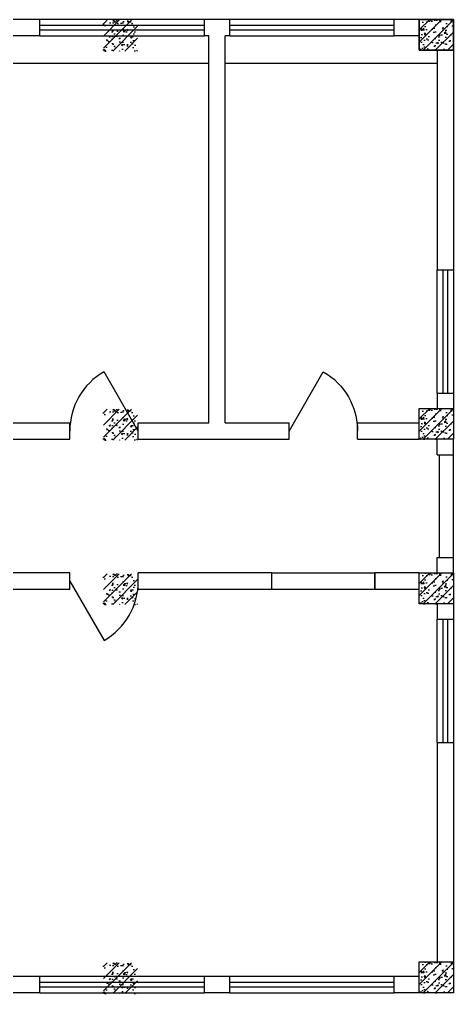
# Model space of a CAD drawing. Header units: millimetres. Extents: x 1454 to 76815, y 2126 to 32240.
# Drawn here: x 68126 to 72348, y 22736 to 32209 of the extents above; entities that cross this region are included whole.
import ezdxf
from ezdxf.enums import TextEntityAlignment as Align

# ---------------------------------------------------------------- set-up
doc = ezdxf.new("R2010")
doc.units = ezdxf.units.MM
for name, color, linetype in [('BD0', 7, 'Continuous'), ('C', 7, 'Continuous'), ('FL', 7, 'Continuous'), ('M', 7, 'Continuous'), ('WINDOW_TEXT', 7, 'Continuous'), ('Z', 7, 'Continuous'), ('Z1', 9, 'Continuous'), ('房间编号1', 7, 'Continuous')]:
    doc.layers.add(name, color=color, linetype=linetype)
doc.styles.add('SIMPLEX', font='SIMPLEX.SHX')

# ---------------------------------------------------------------- blocks, each defined once
blk = doc.blocks.new('_DBLK')
blk.add_line((-0.5, 0), (0, -0.866))
blk.add_arc((-0.5, 0), 1, 300, 0)
at = {"layer": 'WINDOW_TEXT', "style": 'SIMPLEX', "flags": 9}
blk.add_attdef('A', text='', height=1, dxfattribs=at).set_placement((0, 1.5), align=Align.MIDDLE)

msp = doc.modelspace()

# ---------------------------------------------------------------- hatches: boundary and pattern name
at = {"layer": 'Z1'}
h = msp.add_hatch(dxfattribs=at)
h.set_pattern_fill('AR-CONC', color=256, scale=20, style=0)
h.set_pattern_definition([(50, (-1616685.34, -75789.21), (143.4520365, -12.550427), [15, -165]), (355, (-1616685.34, -75789.21), (-27.750267, 150.438427), [12, -132]), (100.4514, (-1616673.39, -75790.26), (115.701876, 137.887908), [12.748038, -140.228422]), (46.1842, (-1616685.34, -75749.21), (213.44821, -33.103803), [22.5, -247.5]), (96.6356, (-1616667.55, -75751.97), (186.93254, 194.823574), [19.122058, -210.3426]), (351.1842, (-1616685.34, -75749.21), (186.93239, 194.82372), [18, -198]), (21, (-1616665.34, -75759.21), (119.3814104, -80.523778), [15, -165]), (326, (-1616665.34, -75759.21), (48.663066, 145.030009), [12, -132]), (71.4514, (-1616655.39, -75765.92), (168.044526, 64.506099), [12.748038, -140.228422]), (37.5, (-1616685.34, -75789.214), (2.431971, 66.5787708), [0, -130.4, 0, -134, 0, -132.5]), (7.5, (-1616685.34, -75789.214), (52.6139075, 78.8823424), [0, -76.4, 0, -127.4, 0, -50.5]), (327.5, (-1616729.94, -75789.214), (106.7644872, -4.5109743), [0, -50, 0, -156, 0, -207]), (317.5, (-1616749.94, -75789.21), (116.637234, 20.0209965), [0, -65, 0, -103.6, 0, -147])])
h.paths.add_polyline_path([(68942.3, 32202.4), (69275.6, 32202.4), (69275.6, 31902.4), (68942.3, 31902.4)])
h = msp.add_hatch(dxfattribs=at)
h.set_pattern_fill('ANSI31', color=256, scale=666.666667, style=0)
h.set_pattern_definition([(45, (-1616685.34, -75789.21), (-58.925565, 58.925565), [])])
h.paths.add_polyline_path([(68942.3, 32202.4), (69275.6, 32202.4), (69275.6, 31902.4), (68942.3, 31902.4)])
h = msp.add_hatch(dxfattribs=at)
h.set_pattern_fill('AR-CONC', color=256, scale=20, style=0)
h.set_pattern_definition([(50, (-1406807.71, -501785.64), (143.4520365, -12.550427), [15, -165]), (355, (-1406807.71, -501785.64), (-27.750267, 150.438427), [12, -132]), (100.4514, (-1406795.76, -501786.68), (115.701876, 137.887908), [12.748038, -140.228422]), (46.1842, (-1406807.71, -501745.64), (213.44821, -33.103803), [22.5, -247.5]), (96.6356, (-1406789.93, -501748.4), (186.93254, 194.823574), [19.122058, -210.3426]), (351.1842, (-1406807.71, -501745.64), (186.93239, 194.82372), [18, -198]), (21, (-1406787.71, -501755.64), (119.38141, -80.523778), [15, -165]), (326, (-1406787.71, -501755.64), (48.663066, 145.030009), [12, -132]), (71.4514, (-1406777.76, -501762.35), (168.044526, 64.506099), [12.748038, -140.228422]), (37.5, (-1406807.71, -501785.635), (2.431971, 66.5787708), [0, -130.4, 0, -134, 0, -132.5]), (7.5, (-1406807.71, -501785.635), (52.6139075, 78.8823424), [0, -76.4, 0, -127.4, 0, -50.5]), (327.5, (-1406852.31, -501785.635), (106.7644872, -4.5109743), [0, -50, 0, -156, 0, -207]), (317.5, (-1406872.31, -501785.635), (116.637234, 20.0209965), [0, -65, 0, -103.6, 0, -147])])
h.paths.add_polyline_path([(72015.1, 32209.1), (72348.4, 32209.1), (72348.4, 31909.1), (72015.1, 31909.1)])
h = msp.add_hatch(dxfattribs=at)
h.set_pattern_fill('ANSI31', color=256, scale=666.666667, style=0)
h.set_pattern_definition([(45, (-1406807.71, -501785.635), (-58.925565, 58.925565), [])])
h.paths.add_polyline_path([(72015.1, 32209.1), (72348.4, 32209.1), (72348.4, 31909.1), (72015.1, 31909.1)])
h = msp.add_hatch(dxfattribs=at)
h.set_pattern_fill('AR-CONC', color=256, scale=20, style=0)
h.set_pattern_definition([(50, (-1406807.71, -505568.97), (143.4520365, -12.550427), [15, -165]), (355, (-1406807.71, -505568.97), (-27.750267, 150.438427), [12, -132]), (100.4514, (-1406795.76, -505570.01), (115.701876, 137.887908), [12.748038, -140.228422]), (46.1842, (-1406807.71, -505528.97), (213.44821, -33.103803), [22.5, -247.5]), (96.6356, (-1406789.93, -505531.73), (186.93254, 194.823574), [19.122058, -210.3426]), (351.1842, (-1406807.71, -505528.97), (186.93239, 194.82372), [18, -198]), (21, (-1406787.71, -505538.97), (119.38141, -80.523778), [15, -165]), (326, (-1406787.71, -505538.97), (48.663066, 145.030009), [12, -132]), (71.4514, (-1406777.76, -505545.68), (168.044526, 64.506099), [12.748038, -140.228422]), (37.5, (-1406807.71, -505568.97), (2.431971, 66.5787708), [0, -130.4, 0, -134, 0, -132.5]), (7.5, (-1406807.71, -505568.97), (52.6139075, 78.8823424), [0, -76.4, 0, -127.4, 0, -50.5]), (327.5, (-1406852.31, -505568.97), (106.7644872, -4.5109743), [0, -50, 0, -156, 0, -207]), (317.5, (-1406872.31, -505568.97), (116.637234, 20.0209965), [0, -65, 0, -103.6, 0, -147])])
h.paths.add_polyline_path([(72015.1, 28425.8), (72348.4, 28425.8), (72348.4, 28125.8), (72015.1, 28125.8)])
h = msp.add_hatch(dxfattribs=at)
h.set_pattern_fill('ANSI31', color=256, scale=666.666667, style=0)
h.set_pattern_definition([(45, (-1406807.71, -505568.97), (-58.925565, 58.925565), [])])
h.paths.add_polyline_path([(72015.1, 28425.8), (72348.4, 28425.8), (72348.4, 28125.8), (72015.1, 28125.8)])
h = msp.add_hatch(dxfattribs=at)
h.set_pattern_fill('AR-CONC', color=256, scale=20, style=0)
h.set_pattern_definition([(50, (-1616685.34, -79572.55), (143.4520365, -12.550427), [15, -165]), (355, (-1616685.34, -79572.55), (-27.750267, 150.438427), [12, -132]), (100.4514, (-1616673.39, -79573.6), (115.701876, 137.887908), [12.748038, -140.228422]), (46.1842, (-1616685.34, -79532.55), (213.44821, -33.103803), [22.5, -247.5]), (96.6356, (-1616667.55, -79535.3), (186.93254, 194.823574), [19.122058, -210.3426]), (351.1842, (-1616685.34, -79532.55), (186.93239, 194.82372), [18, -198]), (21, (-1616665.34, -79542.55), (119.3814104, -80.523778), [15, -165]), (326, (-1616665.34, -79542.55), (48.663066, 145.030009), [12, -132]), (71.4514, (-1616655.39, -79549.26), (168.044526, 64.506099), [12.748038, -140.228422]), (37.5, (-1616685.34, -79572.547), (2.431971, 66.5787708), [0, -130.4, 0, -134, 0, -132.5]), (7.5, (-1616685.34, -79572.55), (52.6139075, 78.8823424), [0, -76.4, 0, -127.4, 0, -50.5]), (327.5, (-1616729.94, -79572.547), (106.7644872, -4.5109743), [0, -50, 0, -156, 0, -207]), (317.5, (-1616749.94, -79572.55), (116.637234, 20.0209965), [0, -65, 0, -103.6, 0, -147])])
h.paths.add_polyline_path([(68942.3, 28419.1), (69275.6, 28419.1), (69275.6, 28119.1), (68942.3, 28119.1)])
h = msp.add_hatch(dxfattribs=at)
h.set_pattern_fill('ANSI31', color=256, scale=666.666667, style=0)
h.set_pattern_definition([(45, (-1616685.34, -79572.55), (-58.925565, 58.925565), [])])
h.paths.add_polyline_path([(68942.3, 28419.1), (69275.6, 28419.1), (69275.6, 28119.1), (68942.3, 28119.1)])
h = msp.add_hatch(dxfattribs=at)
h.set_pattern_fill('AR-CONC', color=256, scale=20, style=0)
h.set_pattern_definition([(50, (-1616685.34, -81172.55), (143.4520365, -12.550427), [15, -165]), (355, (-1616685.34, -81172.55), (-27.750267, 150.438427), [12, -132]), (100.4514, (-1616673.39, -81173.6), (115.701876, 137.887908), [12.748038, -140.228422]), (46.1842, (-1616685.34, -81132.55), (213.44821, -33.103803), [22.5, -247.5]), (96.6356, (-1616667.55, -81135.3), (186.93254, 194.823574), [19.122058, -210.3426]), (351.1842, (-1616685.34, -81132.55), (186.93239, 194.82372), [18, -198]), (21, (-1616665.34, -81142.55), (119.3814104, -80.523778), [15, -165]), (326, (-1616665.34, -81142.55), (48.663066, 145.030009), [12, -132]), (71.4514, (-1616655.39, -81149.26), (168.044526, 64.506099), [12.748038, -140.228422]), (37.5, (-1616685.34, -81172.547), (2.431971, 66.5787708), [0, -130.4, 0, -134, 0, -132.5]), (7.5, (-1616685.34, -81172.55), (52.6139075, 78.8823424), [0, -76.4, 0, -127.4, 0, -50.5]), (327.5, (-1616729.94, -81172.547), (106.7644872, -4.5109743), [0, -50, 0, -156, 0, -207]), (317.5, (-1616749.94, -81172.55), (116.637234, 20.0209965), [0, -65, 0, -103.6, 0, -147])])
h.paths.add_polyline_path([(68942.3, 26819.1), (69275.6, 26819.1), (69275.6, 26519.1), (68942.3, 26519.1)])
h = msp.add_hatch(dxfattribs=at)
h.set_pattern_fill('ANSI31', color=256, scale=666.666667, style=0)
h.set_pattern_definition([(45, (-1616685.34, -81172.55), (-58.925565, 58.925565), [])])
h.paths.add_polyline_path([(68942.3, 26819.1), (69275.6, 26819.1), (69275.6, 26519.1), (68942.3, 26519.1)])
h = msp.add_hatch(dxfattribs=at)
h.set_pattern_fill('AR-CONC', color=256, scale=20, style=0)
h.set_pattern_definition([(50, (-1406807.71, -507168.97), (143.4520365, -12.550427), [15, -165]), (355, (-1406807.71, -507168.97), (-27.750267, 150.438427), [12, -132]), (100.4514, (-1406795.76, -507170.01), (115.701876, 137.887908), [12.748038, -140.228422]), (46.1842, (-1406807.71, -507128.97), (213.44821, -33.103803), [22.5, -247.5]), (96.6356, (-1406789.93, -507131.73), (186.93254, 194.823574), [19.122058, -210.3426]), (351.1842, (-1406807.71, -507128.97), (186.93239, 194.82372), [18, -198]), (21, (-1406787.71, -507138.97), (119.38141, -80.523778), [15, -165]), (326, (-1406787.71, -507138.97), (48.663066, 145.030009), [12, -132]), (71.4514, (-1406777.76, -507145.68), (168.044526, 64.506099), [12.748038, -140.228422]), (37.5, (-1406807.71, -507168.97), (2.431971, 66.5787708), [0, -130.4, 0, -134, 0, -132.5]), (7.5, (-1406807.71, -507168.97), (52.6139075, 78.8823424), [0, -76.4, 0, -127.4, 0, -50.5]), (327.5, (-1406852.31, -507168.97), (106.7644872, -4.5109743), [0, -50, 0, -156, 0, -207]), (317.5, (-1406872.31, -507168.97), (116.637234, 20.0209965), [0, -65, 0, -103.6, 0, -147])])
h.paths.add_polyline_path([(72015.1, 26825.8), (72348.4, 26825.8), (72348.4, 26525.8), (72015.1, 26525.8)])
h = msp.add_hatch(dxfattribs=at)
h.set_pattern_fill('ANSI31', color=256, scale=666.666667, style=0)
h.set_pattern_definition([(45, (-1406807.71, -507168.97), (-58.925565, 58.925565), [])])
h.paths.add_polyline_path([(72015.1, 26825.8), (72348.4, 26825.8), (72348.4, 26525.8), (72015.1, 26525.8)])
h = msp.add_hatch(dxfattribs=at)
h.set_pattern_fill('AR-CONC', color=256, scale=20, style=0)
h.set_pattern_definition([(50, (-1616685.34, -84955.88), (143.4520365, -12.550427), [15, -165]), (355, (-1616685.34, -84955.88), (-27.750267, 150.438427), [12, -132]), (100.4514, (-1616673.39, -84956.93), (115.701876, 137.887908), [12.748038, -140.228422]), (46.1842, (-1616685.34, -84915.88), (213.44821, -33.103803), [22.5, -247.5]), (96.6356, (-1616667.55, -84918.64), (186.93254, 194.823574), [19.122058, -210.3426]), (351.1842, (-1616685.34, -84915.88), (186.93239, 194.82372), [18, -198]), (21, (-1616665.34, -84925.88), (119.3814104, -80.523778), [15, -165]), (326, (-1616665.34, -84925.88), (48.663066, 145.030009), [12, -132]), (71.4514, (-1616655.39, -84932.59), (168.044526, 64.506099), [12.748038, -140.228422]), (37.5, (-1616685.34, -84955.88), (2.431971, 66.5787708), [0, -130.4, 0, -134, 0, -132.5]), (7.5, (-1616685.34, -84955.88), (52.6139075, 78.8823424), [0, -76.4, 0, -127.4, 0, -50.5]), (327.5, (-1616729.94, -84955.88), (106.7644872, -4.5109743), [0, -50, 0, -156, 0, -207]), (317.5, (-1616749.94, -84955.88), (116.637234, 20.0209965), [0, -65, 0, -103.6, 0, -147])])
h.paths.add_polyline_path([(68942.3, 23035.8), (69275.6, 23035.8), (69275.6, 22735.8), (68942.3, 22735.8)])
h = msp.add_hatch(dxfattribs=at)
h.set_pattern_fill('ANSI31', color=256, scale=666.666667, style=0)
h.set_pattern_definition([(45, (-1616685.34, -84955.88), (-58.925565, 58.925565), [])])
h.paths.add_polyline_path([(68942.3, 23035.8), (69275.6, 23035.8), (69275.6, 22735.8), (68942.3, 22735.8)])
h = msp.add_hatch(dxfattribs=at)
h.set_pattern_fill('AR-CONC', color=256, scale=20, style=0)
h.set_pattern_definition([(50, (-1406807.71, -510952.3), (143.4520365, -12.550427), [15, -165]), (355, (-1406807.71, -510952.3), (-27.750267, 150.438427), [12, -132]), (100.4514, (-1406795.76, -510953.35), (115.701876, 137.887908), [12.748038, -140.228422]), (46.1842, (-1406807.71, -510912.3), (213.44821, -33.103803), [22.5, -247.5]), (96.6356, (-1406789.93, -510915.06), (186.93254, 194.823574), [19.122058, -210.3426]), (351.1842, (-1406807.71, -510912.3), (186.93239, 194.82372), [18, -198]), (21, (-1406787.71, -510922.3), (119.38141, -80.523778), [15, -165]), (326, (-1406787.71, -510922.3), (48.663066, 145.030009), [12, -132]), (71.4514, (-1406777.76, -510929.01), (168.044526, 64.506099), [12.748038, -140.228422]), (37.5, (-1406807.71, -510952.3), (2.431971, 66.5787708), [0, -130.4, 0, -134, 0, -132.5]), (7.5, (-1406807.71, -510952.3), (52.6139075, 78.8823424), [0, -76.4, 0, -127.4, 0, -50.5]), (327.5, (-1406852.31, -510952.3), (106.7644872, -4.5109743), [0, -50, 0, -156, 0, -207]), (317.5, (-1406872.31, -510952.3), (116.637234, 20.0209965), [0, -65, 0, -103.6, 0, -147])])
h.paths.add_polyline_path([(72015.1, 23042.4), (72348.4, 23042.4), (72348.4, 22742.4), (72015.1, 22742.4)])
h = msp.add_hatch(dxfattribs=at)
h.set_pattern_fill('ANSI31', color=256, scale=666.666667, style=0)
h.set_pattern_definition([(45, (-1406807.71, -510952.3), (-58.925565, 58.925565), [])])
h.paths.add_polyline_path([(72015.1, 23042.4), (72348.4, 23042.4), (72348.4, 22742.4), (72015.1, 22742.4)])

# ---------------------------------------------------------------- linework, layer by layer
at = {"layer": 'BD0'}
for p, q in [((68325.1, 32209.1), (68015.1, 32209.1)), ((68325.1, 32049.1), (68325.1, 32209.1)), ((70171.7, 32209.1), (69925.1, 32209.1)), ((69925.1, 32049.1), (69925.1, 32209.1)), ((70171.7, 32049.1), (70171.7, 32209.1)), ((71771.7, 32049.1), (71771.7, 32209.1)), ((72015.1, 32209.1), (71771.7, 32209.1)), ((68325.1, 32049.1), (68015.1, 32049.1)), ((69968.4, 32049.1), (69925.1, 32049.1)), ((69968.4, 28285.8), (69968.4, 32049.1)), ((70171.7, 32049.1), (70128.4, 32049.1)), ((70128.4, 28285.8), (70128.4, 32049.1)), ((72015.1, 32049.1), (71771.7, 32049.1)), ((72188.4, 31909.1), (72188.4, 29775.8)), ((72348.4, 31909.1), (72348.4, 29775.8)), ((69968.4, 31782.4), (67928.4, 31782.4)), ((72188.4, 31782.4), (70128.4, 31782.4)), ((72188.4, 29775.8), (72348.4, 29775.8)), ((72188.4, 28575.8), (72188.4, 28425.8)), ((72188.4, 28575.8), (72348.4, 28575.8)), ((72348.4, 28575.8), (72348.4, 28425.8)), ((68015.1, 28285.8), (68615.1, 28285.8)), ((68615.1, 28125.8), (68615.1, 28285.8)), ((69281.7, 28285.8), (69968.4, 28285.8)), ((69281.7, 28125.8), (69281.7, 28285.8)), ((70128.4, 28285.8), (70748.4, 28285.8)), ((70748.4, 28125.8), (70748.4, 28285.8)), ((71415.1, 28285.8), (72015.1, 28285.8)), ((71415.1, 28125.8), (71415.1, 28285.8)), ((68015.1, 28125.8), (68615.1, 28125.8)), ((69281.7, 28125.8), (70748.4, 28125.8)), ((71415.1, 28125.8), (72015.1, 28125.8)), ((72188.4, 27975.8), (72188.4, 28125.8)), ((72348.4, 27975.8), (72348.4, 28125.8)), ((72188.4, 27975.8), (72348.4, 27975.8)), ((72188.4, 26975.8), (72348.4, 26975.8)), ((72188.4, 26825.8), (72188.4, 26975.8)), ((72348.4, 26825.8), (72348.4, 26975.8)), ((68615.1, 26825.8), (68015.1, 26825.8)), ((68615.1, 26665.8), (68615.1, 26825.8)), ((70581.7, 26825.8), (69281.7, 26825.8)), ((69281.7, 26665.8), (69281.7, 26825.8)), ((70581.7, 26665.8), (70581.7, 26825.8)), ((71581.7, 26665.8), (71581.7, 26825.8)), ((72015.1, 26825.8), (71581.7, 26825.8)), ((68615.1, 26665.8), (68015.1, 26665.8)), ((70581.7, 26665.8), (69281.7, 26665.8)), ((72015.1, 26665.8), (71581.7, 26665.8)), ((72188.4, 26525.8), (72188.4, 26375.8)), ((72348.4, 26525.8), (72348.4, 26375.8)), ((72188.4, 26375.8), (72348.4, 26375.8)), ((72188.4, 25175.8), (72188.4, 23042.4)), ((72188.4, 25175.8), (72348.4, 25175.8)), ((72348.4, 25175.8), (72348.4, 23042.4)), ((68325.1, 22902.4), (68015.1, 22902.4)), ((68325.1, 22742.4), (68325.1, 22902.4)), ((70171.7, 22902.4), (69925.1, 22902.4)), ((69925.1, 22742.4), (69925.1, 22902.4)), ((70171.7, 22742.4), (70171.7, 22902.4)), ((71771.7, 22742.4), (71771.7, 22902.4)), ((72015.1, 22902.4), (71771.7, 22902.4)), ((68325.1, 22742.4), (68015.1, 22742.4)), ((70171.7, 22742.4), (69925.1, 22742.4)), ((72015.1, 22742.4), (71771.7, 22742.4))]:
    msp.add_line(p, q, dxfattribs=at)
msp.add_lwpolyline([(70581.7, 26825.8), (71581.7, 26825.8), (71581.7, 26665.8), (70581.7, 26665.8)], close=True, dxfattribs=at)
at = {"layer": 'C', "color": 7}
for p, q in [((69925.1, 32209.1), (68325.1, 32209.1)), ((69925.1, 32149.1), (68325.1, 32149.1)), ((71771.7, 32209.1), (70171.7, 32209.1)), ((71771.7, 32149.1), (70171.7, 32149.1)), ((68325.1, 32109.1), (69925.1, 32109.1)), ((68325.1, 32049.1), (69925.1, 32049.1)), ((70171.7, 32109.1), (71771.7, 32109.1)), ((70171.7, 32049.1), (71771.7, 32049.1)), ((72188.4, 28575.8), (72188.4, 29775.8)), ((72248.4, 28575.8), (72248.4, 29775.8)), ((72288.4, 29775.8), (72288.4, 28575.8)), ((72348.4, 29775.8), (72348.4, 28575.8)), ((72188.4, 25175.8), (72188.4, 26375.8)), ((72248.4, 25175.8), (72248.4, 26375.8)), ((72288.4, 26375.8), (72288.4, 25175.8)), ((72348.4, 26375.8), (72348.4, 25175.8)), ((69925.1, 22902.4), (68325.1, 22902.4)), ((69925.1, 22842.4), (68325.1, 22842.4)), ((71771.7, 22902.4), (70171.7, 22902.4)), ((71771.7, 22842.4), (70171.7, 22842.4)), ((68325.1, 22802.4), (69925.1, 22802.4)), ((68325.1, 22742.4), (69925.1, 22742.4)), ((70171.7, 22802.4), (71771.7, 22802.4)), ((70171.7, 22742.4), (71771.7, 22742.4))]:
    msp.add_line(p, q, dxfattribs=at)
at = {"layer": 'FL'}
for p, q in [((72210.7, 26975.8), (72210.7, 27975.8)), ((72348.4, 26975.8), (72348.4, 27975.8))]:
    msp.add_line(p, q, dxfattribs=at)
at = {"layer": 'Z'}
for points in [[(72015.1, 32209.1), (72348.4, 32209.1), (72348.4, 31909.1), (72015.1, 31909.1)], [(72015.1, 28425.8), (72348.4, 28425.8), (72348.4, 28125.8), (72015.1, 28125.8)], [(72015.1, 26825.8), (72348.4, 26825.8), (72348.4, 26525.8), (72015.1, 26525.8)], [(72015.1, 23042.4), (72348.4, 23042.4), (72348.4, 22742.4), (72015.1, 22742.4)]]:
    msp.add_lwpolyline(points, close=True, dxfattribs=at)
at = {"layer": '房间编号1'}
msp.add_lwpolyline([(72015.1, 31909.1), (72348.4, 31909.1), (72348.4, 32209.1), (72015.1, 32209.1)], close=True, dxfattribs=at)

# ---------------------------------------------------------------- block references
at = {"layer": 'M', "yscale": 666.6666666666277, "zscale": 666.6666666666666, "rotation": 180}
for p, xscale in [((68948.4, 28205.8), 666.6666666665114), ((71081.7, 28205.8), -666.6666666665114)]:
    msp.add_blockref('_DBLK', p, dxfattribs=dict(at, xscale=xscale))
at = {"layer": 'M', "xscale": 666.6666666665114, "yscale": 666.6666666666277, "zscale": 666.6666666666666}
msp.add_blockref('_DBLK', (68948.4, 26745.8), dxfattribs=at)

doc.saveas('drawing.dxf')
